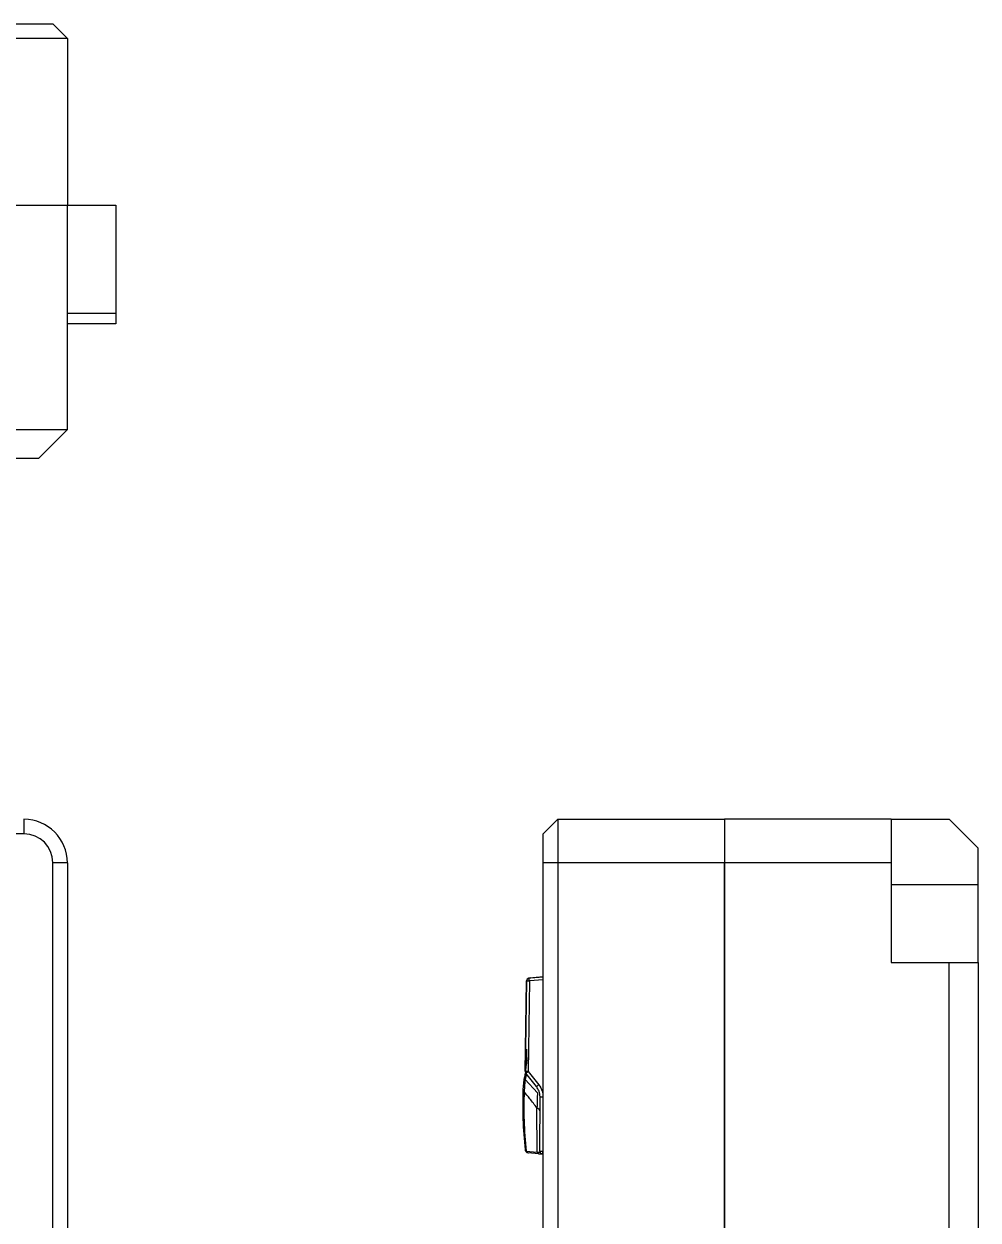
# Model space of a CAD drawing. Header units: millimetres. Extents: x 271 to 405, y 465 to 539.
# Drawn here: x 359.57 to 385.9, y 505.49 to 538.51 of the extents above; entities that cross this region are included whole.
import ezdxf

# ---------------------------------------------------------------- set-up
doc = ezdxf.new("R2010")
doc.units = ezdxf.units.MM

msp = doc.modelspace()

# ---------------------------------------------------------------- linework, layer by layer
at = {"color": 7, "linetype": 'Continuous', "lineweight": 25}
for p, q in [((357.551, 538.512), (360.374, 538.512)), ((360.374, 538.512), (360.774, 538.112)), ((360.774, 538.112), (357.657, 538.112)), ((360.774, 538.112), (360.774, 533.512)), ((357.657, 533.512), (360.774, 533.512)), ((360.773, 527.312), (360.773, 533.512)), ((360.774, 533.512), (362.108, 533.512)), ((362.108, 533.512), (362.108, 530.528)), ((362.108, 530.528), (362.108, 530.228)), ((362.008, 530.228), (360.773, 530.228)), ((362.108, 530.228), (362.008, 530.228)), ((357.657, 527.312), (360.773, 527.312)), ((360.773, 527.312), (359.973, 526.512)), ((359.973, 526.512), (357.446, 526.512)), ((359.573, 516.554), (359.573, 516.154)), ((374.302, 516.554), (373.902, 516.154)), ((374.302, 516.554), (374.302, 515.354)), ((374.302, 516.554), (378.902, 516.554)), ((378.902, 516.554), (378.902, 515.354)), ((383.502, 516.554), (378.902, 516.554)), ((378.902, 516.554), (378.902, 515.354)), ((383.502, 516.554), (378.902, 516.554)), ((378.902, 516.554), (378.902, 516.554)), ((383.502, 516.554), (383.502, 515.354)), ((383.502, 516.554), (383.502, 516.554)), ((383.502, 516.554), (385.102, 516.554)), ((383.502, 516.554), (385.102, 516.554)), ((385.102, 516.554), (385.102, 516.554)), ((385.902, 515.754), (385.102, 516.554)), ((385.102, 516.554), (385.902, 515.754)), ((359.573, 516.154), (290.122, 516.154)), ((373.902, 515.354), (373.902, 516.154)), ((385.902, 515.754), (385.902, 515.754)), ((385.902, 514.754), (385.902, 515.754)), ((360.374, 485.652), (360.373, 515.354)), ((360.773, 515.354), (360.373, 515.354)), ((360.773, 515.354), (360.774, 485.652)), ((373.902, 485.652), (373.902, 515.354)), ((374.302, 515.354), (373.902, 515.354)), ((374.302, 515.354), (374.302, 485.652)), ((378.902, 515.354), (374.302, 515.354)), ((378.902, 496.547), (378.902, 515.354)), ((378.902, 515.354), (378.902, 498.347)), ((383.502, 515.354), (378.902, 515.354)), ((383.502, 515.354), (383.502, 512.604)), ((383.502, 514.754), (385.902, 514.754)), ((385.902, 512.604), (385.902, 514.754)), ((383.502, 512.604), (385.102, 512.604)), ((385.102, 485.652), (385.102, 512.604)), ((385.102, 512.604), (385.902, 512.604)), ((385.902, 512.604), (385.902, 485.652)), ((373.902, 512.207), (373.513, 512.17)), ((373.564, 512.175), (373.513, 512.17)), ((373.564, 512.175), (373.513, 512.17)), ((373.564, 512.175), (373.513, 512.17)), ((373.564, 512.175), (373.513, 512.17)), ((373.564, 512.175), (373.513, 512.17)), ((373.514, 512.17), (373.564, 512.175)), ((373.514, 512.17), (373.564, 512.175)), ((373.514, 512.17), (373.558, 512.175)), ((373.514, 512.17), (373.558, 512.175)), ((373.514, 512.17), (373.558, 512.175)), ((373.514, 512.17), (373.558, 512.175)), ((373.564, 512.175), (373.902, 512.207)), ((373.408, 509.595), (373.441, 512.092)), ((373.441, 512.092), (373.408, 509.595)), ((373.521, 512.091), (373.488, 509.594)), ((373.438, 510.183), (373.436, 510.024)), ((373.436, 509.993), (373.433, 509.76)), ((373.446, 509.927), (373.433, 509.76)), ((373.41, 509.589), (373.392, 509.45)), ((373.392, 509.43), (373.416, 509.551)), ((373.408, 509.595), (373.408, 509.592)), ((373.716, 509.176), (373.426, 509.545)), ((373.488, 509.594), (373.779, 509.226)), ((373.353, 509.085), (373.381, 509.367)), ((373.395, 509.475), (373.366, 509.264)), ((373.399, 509.313), (373.376, 509.038)), ((373.409, 509.374), (373.399, 509.313)), ((373.432, 509.49), (373.409, 509.374)), ((373.741, 508.999), (373.409, 509.374)), ((373.812, 507.391), (373.814, 508.893)), ((373.894, 508.893), (373.892, 507.391)), ((373.736, 507.363), (373.73, 508.59)), ((373.413, 507.43), (373.41, 507.43)), ((373.413, 507.43), (373.41, 507.43)), ((373.413, 507.43), (373.41, 507.43)), ((373.41, 507.43), (373.415, 507.4)), ((373.413, 507.43), (373.41, 507.43)), ((373.413, 507.43), (373.41, 507.43)), ((373.41, 507.43), (373.413, 507.43)), ((373.415, 507.4), (373.41, 507.43)), ((373.426, 507.428), (373.413, 507.43)), ((373.433, 507.391), (373.736, 507.363)), ((373.457, 507.357), (373.459, 507.356)), ((373.785, 507.321), (373.481, 507.349)), ((373.887, 507.311), (373.785, 507.321)), ((373.785, 507.321), (373.883, 507.312)), ((373.884, 507.311), (373.902, 507.31))]:
    msp.add_line(p, q, dxfattribs=at)
at = {"color": 8, "linetype": 'Continuous', "lineweight": 25}
for p, q in [((360.773, 530.528), (362.108, 530.528)), ((373.504, 512.169), (373.513, 512.17)), ((373.504, 512.169), (373.513, 512.17)), ((373.504, 512.169), (373.513, 512.17)), ((373.504, 512.169), (373.513, 512.17)), ((373.902, 512.127), (373.521, 512.091)), ((373.434, 509.889), (373.436, 510.024)), ((373.435, 509.921), (373.436, 509.993)), ((373.381, 509.367), (373.392, 509.453)), ((373.426, 507.465), (373.426, 507.428))]:
    msp.add_line(p, q, dxfattribs=at)
at = {"color": 7, "linetype": 'Continuous', "lineweight": 25, "flags": 128}
msp.add_lwpolyline([(373.419, 509.554), (373.422, 509.55), (373.426, 509.545)], dxfattribs=at)
at = {"color": 7, "linetype": 'Continuous', "lineweight": 25}
for centre, radius, start, end in [((359.573, 515.354), 1.2, 0, 90), ((359.573, 515.354), 0.8, 0, 90), ((373.521, 512.091), 0.08, 95.4235, 179.2478), ((373.892, 507.391), 0.08, 206.7461, 264.6441)]:
    msp.add_arc(centre, radius, start, end, dxfattribs=at)
at = {"color": 8, "linetype": 'Continuous', "lineweight": 25}
for centre, start, end in [((373.506, 507.427), 179.2835, 203.8137), ((373.892, 507.391), 219.6227, 264.6443)]:
    msp.add_arc(centre, 0.08, start, end, dxfattribs=at)
at = {"color": 7, "linetype": 'Continuous', "lineweight": 25}
for points, knots in [([(373.524, 512.171), (373.517, 512.17), (373.504, 512.17), (373.485, 512.161), (373.47, 512.147), (373.458, 512.132), (373.45, 512.116), (373.445, 512.105), (373.443, 512.098), (373.442, 512.095), (373.441, 512.092), (373.441, 512.092), (373.441, 512.092)], [0, 0, 0, 0, 0.15768, 0.314346, 0.4644, 0.602906, 0.726263, 0.832708, 0.87988, 0.923189, 0.963052, 1, 1, 1, 1]), ([(373.521, 512.091), (373.52, 512.097), (373.519, 512.11), (373.517, 512.128), (373.516, 512.143), (373.515, 512.158), (373.514, 512.168), (373.514, 512.17), (373.514, 512.17)], [0, 0, 0, 0, 0.157473, 0.309699, 0.454025, 0.58857, 0.817964, 1, 1, 1, 1]), ([(373.441, 512.092), (373.442, 512.092), (373.443, 512.092), (373.454, 512.092), (373.468, 512.091), (373.483, 512.091), (373.501, 512.091), (373.514, 512.091), (373.521, 512.091)], [0, 0, 0, 0, 0.181752, 0.411268, 0.545131, 0.689867, 0.842768, 1, 1, 1, 1]), ([(373.438, 510.183), (373.439, 510.196), (373.441, 510.223), (373.444, 510.187), (373.445, 510.095), (373.446, 509.983), (373.446, 509.927)], [0, 0, 0, 0, 0.256766, 0.505731, 0.751665, 1, 1, 1, 1]), ([(373.434, 509.925), (373.434, 509.897), (373.432, 509.844), (373.424, 509.725), (373.416, 509.637), (373.41, 509.589), (373.41, 509.589)], [0, 0, 0, 0, 0.3734001, 0.7018518, 0.9983458, 1, 1, 1, 1]), ([(373.436, 509.993), (373.437, 510.011), (373.438, 510.048), (373.437, 510.032), (373.436, 510.024)], [0, 0, 0, 0, 0.502047, 1, 1, 1, 1]), ([(373.488, 509.594), (373.478, 509.594), (373.463, 509.594), (373.444, 509.595), (373.431, 509.595), (373.421, 509.595), (373.411, 509.595), (373.409, 509.595), (373.408, 509.595)], [0, 0, 0, 0, 0.240463, 0.368553, 0.497681, 0.627218, 0.756382, 1, 1, 1, 1]), ([(373.409, 509.595), (373.409, 509.592), (373.409, 509.583), (373.412, 509.571), (373.417, 509.56), (373.421, 509.552), (373.423, 509.549), (373.424, 509.547), (373.425, 509.545), (373.425, 509.545), (373.425, 509.545), (373.426, 509.545)], [0, 0, 0, 0, 0.17618, 0.432787, 0.658631, 0.758368, 0.847885, 0.889009, 0.927828, 0.964681, 1, 1, 1, 1]), ([(373.432, 509.49), (373.429, 509.495), (373.423, 509.503), (373.417, 509.519), (373.414, 509.535), (373.415, 509.545), (373.416, 509.551)], [0, 0, 0, 0, 0.24719, 0.499867, 0.752615, 1, 1, 1, 1]), ([(373.426, 509.545), (373.426, 509.545), (373.428, 509.546), (373.435, 509.552), (373.443, 509.559), (373.454, 509.567), (373.468, 509.578), (373.48, 509.588), (373.488, 509.594)], [0, 0, 0, 0, 0.241127, 0.370686, 0.502719, 0.634695, 0.763396, 1, 1, 1, 1]), ([(373.399, 509.313), (373.396, 509.317), (373.389, 509.325), (373.383, 509.339), (373.38, 509.353), (373.38, 509.362), (373.381, 509.367)], [0, 0, 0, 0, 0.247051, 0.499713, 0.752528, 1, 1, 1, 1]), ([(373.381, 509.367), (373.383, 509.379), (373.386, 509.402), (373.39, 509.421), (373.392, 509.43)], [0, 0, 0, 0, 0.557096, 1, 1, 1, 1]), ([(373.409, 509.374), (373.406, 509.378), (373.4, 509.387), (373.394, 509.401), (373.391, 509.415), (373.391, 509.425), (373.392, 509.43)], [0, 0, 0, 0, 0.247246, 0.499807, 0.752471, 1, 1, 1, 1]), ([(373.716, 509.176), (373.717, 509.177), (373.718, 509.178), (373.726, 509.184), (373.734, 509.191), (373.744, 509.199), (373.759, 509.21), (373.771, 509.22), (373.779, 509.226)], [0, 0, 0, 0, 0.241128, 0.370687, 0.50272, 0.634695, 0.763396, 1, 1, 1, 1]), ([(373.779, 509.226), (373.816, 509.169), (373.883, 509.067), (373.891, 508.946), (373.894, 508.893)], [0, 0, 0, 0, 0.558262, 1, 1, 1, 1]), ([(373.41, 507.43), (373.385, 507.714), (373.336, 508.28), (373.347, 508.818), (373.353, 509.085)], [0, 0, 0, 0, 0.502993, 1, 1, 1, 1]), ([(373.41, 507.43), (373.385, 507.714), (373.336, 508.28), (373.347, 508.818), (373.353, 509.085)], [0, 0, 0, 0, 0.502993, 1, 1, 1, 1]), ([(373.376, 509.038), (373.372, 509.041), (373.363, 509.048), (373.355, 509.06), (373.351, 509.073), (373.352, 509.081), (373.353, 509.085)], [0, 0, 0, 0, 0.246047, 0.499442, 0.75314, 1, 1, 1, 1]), ([(373.376, 509.038), (373.37, 508.772), (373.358, 508.239), (373.408, 507.674), (373.433, 507.391)], [0, 0, 0, 0, 0.499871, 1, 1, 1, 1]), ([(373.73, 508.59), (373.664, 508.673), (373.546, 508.823), (373.428, 508.972), (373.376, 509.038)], [0, 0, 0, 0, 0.558805, 1, 1, 1, 1]), ([(373.741, 508.999), (373.74, 508.943), (373.737, 508.83), (373.732, 508.67), (373.73, 508.59)], [0, 0, 0, 0, 0.499581, 1, 1, 1, 1]), ([(373.814, 508.893), (373.814, 508.894), (373.814, 508.895), (373.814, 508.896), (373.814, 508.896)], [0, 0, 0, 0, 0.5600349, 1, 1, 1, 1]), ([(373.814, 508.893), (373.814, 508.894), (373.814, 508.895), (373.814, 508.896), (373.814, 508.896)], [0, 0, 0, 0, 0.560035, 1, 1, 1, 1]), ([(373.814, 508.893), (373.815, 508.893), (373.817, 508.893), (373.827, 508.893), (373.837, 508.893), (373.85, 508.893), (373.869, 508.893), (373.884, 508.893), (373.894, 508.893)], [0, 0, 0, 0, 0.240915, 0.370391, 0.5023, 0.633826, 0.762244, 1, 1, 1, 1]), ([(373.433, 507.391), (373.429, 507.394), (373.421, 507.398), (373.414, 507.408), (373.409, 507.419), (373.409, 507.426), (373.41, 507.43)], [0, 0, 0, 0, 0.221754, 0.487119, 0.729135, 1, 1, 1, 1]), ([(373.415, 507.4), (373.415, 507.399), (373.416, 507.395), (373.422, 507.392), (373.429, 507.392), (373.433, 507.391)], [0, 0, 0, 0, 0.332362, 0.622962, 1, 1, 1, 1]), ([(373.415, 507.4), (373.418, 507.394), (373.424, 507.38), (373.44, 507.364), (373.46, 507.353), (373.474, 507.351), (373.481, 507.349)], [0, 0, 0, 0, 0.25001, 0.499562, 0.749799, 1, 1, 1, 1]), ([(373.433, 507.391), (373.435, 507.386), (373.441, 507.374), (373.452, 507.362), (373.466, 507.352), (373.476, 507.35), (373.481, 507.349)], [0, 0, 0, 0, 0.249812, 0.499999, 0.750183, 1, 1, 1, 1]), ([(373.485, 507.349), (373.489, 507.348), (373.496, 507.348), (373.498, 507.348), (373.498, 507.348)], [0, 0, 0, 0, 0.5599855, 1, 1, 1, 1]), ([(373.485, 507.349), (373.489, 507.348), (373.496, 507.348), (373.498, 507.348), (373.498, 507.348)], [0, 0, 0, 0, 0.559986, 1, 1, 1, 1]), ([(373.485, 507.349), (373.489, 507.348), (373.496, 507.348), (373.498, 507.348), (373.498, 507.348)], [0, 0, 0, 0, 0.559986, 1, 1, 1, 1]), ([(373.485, 507.349), (373.489, 507.348), (373.496, 507.348), (373.498, 507.348), (373.498, 507.348)], [0, 0, 0, 0, 0.559986, 1, 1, 1, 1]), ([(373.485, 507.349), (373.489, 507.348), (373.496, 507.348), (373.498, 507.348), (373.498, 507.348)], [0, 0, 0, 0, 0.559986, 1, 1, 1, 1]), ([(373.736, 507.363), (373.739, 507.357), (373.744, 507.346), (373.756, 507.333), (373.77, 507.324), (373.78, 507.322), (373.785, 507.321)], [0, 0, 0, 0, 0.2455282, 0.4994449, 0.7536672, 1, 1, 1, 1]), ([(373.812, 507.391), (373.812, 507.391), (373.812, 507.391), (373.812, 507.389), (373.812, 507.385), (373.813, 507.38), (373.814, 507.374), (373.816, 507.365), (373.817, 507.359), (373.82, 507.355), (373.82, 507.355)], [0, 0, 0, 0, 0.072644, 0.152426, 0.244775, 0.355017, 0.486466, 0.639155, 0.993753, 1, 1, 1, 1]), ([(373.812, 507.391), (373.813, 507.391), (373.815, 507.391), (373.824, 507.391), (373.834, 507.391), (373.847, 507.391), (373.866, 507.391), (373.881, 507.391), (373.892, 507.391)], [0, 0, 0, 0, 0.243617, 0.372782, 0.502319, 0.631448, 0.759539, 1, 1, 1, 1]), ([(373.884, 507.311), (373.884, 507.312), (373.884, 507.313), (373.885, 507.324), (373.887, 507.339), (373.888, 507.354), (373.89, 507.371), (373.891, 507.384), (373.892, 507.391)], [0, 0, 0, 0, 0.182036, 0.411431, 0.545976, 0.690302, 0.842527, 1, 1, 1, 1])]:
    msp.add_open_spline(points, degree=3, knots=knots, dxfattribs=at)
msp.add_open_spline([(373.814, 508.896), (373.81, 508.947), (373.801, 509.049), (373.744, 509.134), (373.716, 509.176)], degree=3, dxfattribs=at)
at = {"color": 8, "linetype": 'Continuous', "lineweight": 25}
for points, knots in [([(373.814, 508.51), (373.803, 508.524), (373.781, 508.554), (373.747, 508.578), (373.73, 508.59)], [0, 0, 0, 0, 0.493179, 1, 1, 1, 1]), ([(373.413, 507.43), (373.413, 507.42), (373.414, 507.406), (373.421, 507.395), (373.423, 507.393)], [0, 0, 0, 0, 0.759403, 1, 1, 1, 1]), ([(373.736, 507.363), (373.755, 507.364), (373.792, 507.365), (373.813, 507.369), (373.823, 507.371)], [0, 0, 0, 0, 0.494532, 1, 1, 1, 1])]:
    msp.add_open_spline(points, degree=3, knots=knots, dxfattribs=at)

doc.saveas('drawing.dxf')
